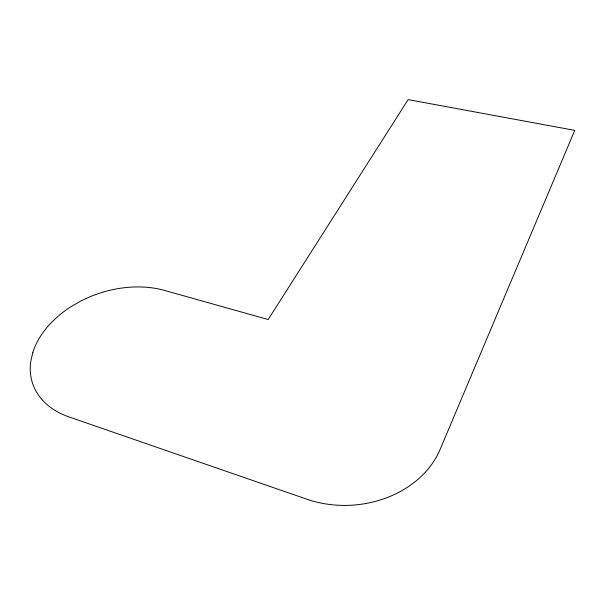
<?xml version="1.0" encoding="UTF-8"?>
<svg xmlns="http://www.w3.org/2000/svg" width="605" height="605" viewBox="0 0 605 605"><rect width="100%" height="100%" fill="white"/><g stroke="black" fill="none" stroke-linecap="round" stroke-linejoin="round"><path stroke-width="0.91" d="M32.761 352.647L30.757 361.427A91.249 64.243 -18.6 0 0 69.008 416.936L307.015 499.246A97.602 78.862 -4.7 0 0 440.032 449.621L574.75 130.37L408.141 99.606L268.174 319.531L164.545 290.43A91.249 64.243 -18.6 0 0 80.715 301.093L71.095 306.622A91.249 64.243 -18.6 0 0 32.761 352.647"/></g></svg>
